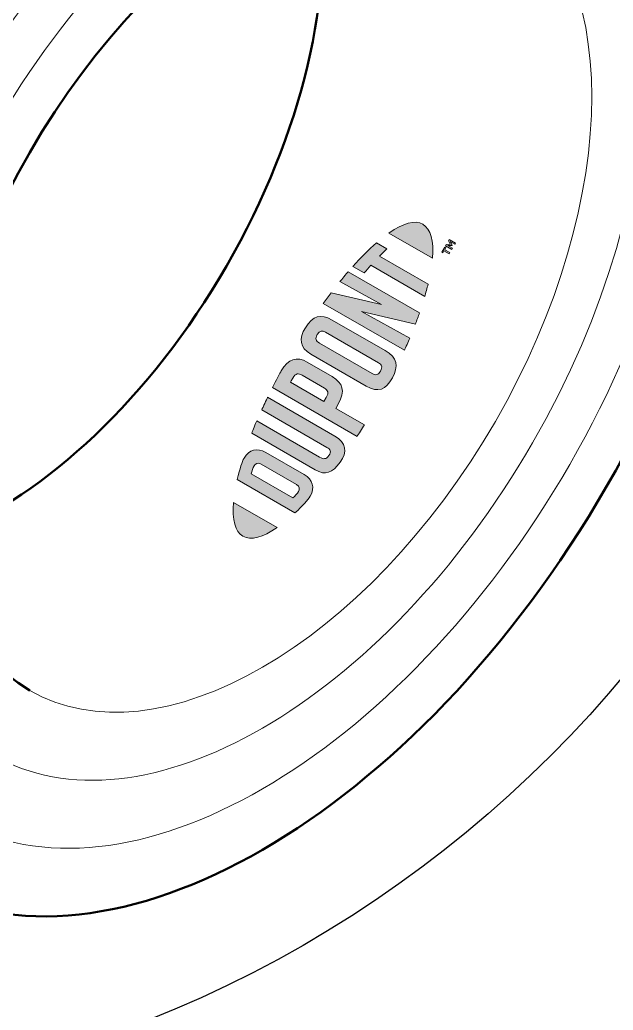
# Model space of a CAD drawing. Extents: x -1337 to 5791, y -3809 to 1769.
# Drawn here: x -798.9 to -761.7, y 444.2 to 506.4 of the extents above; entities that cross this region are included whole.
import ezdxf

# ---------------------------------------------------------------- set-up
doc = ezdxf.new("R2010")
doc.units = 0
doc.header["$MEASUREMENT"] = 0
for name, color, linetype, lineweight in [('G-ANNO-TTLB', 7, 'Continuous', 0), ('TYVEK', 7, 'Continuous', 0), ('X-REF - TRACED', 7, 'Continuous', 0)]:
    doc.layers.add(name, color=color, linetype=linetype, lineweight=lineweight)

# ---------------------------------------------------------------- blocks, each defined once
blk = doc.blocks.new('Block_684')
at = {"layer": 'X-REF - TRACED', "true_color": 0x17477e, "transparency": 33554687}
h = blk.add_hatch(color=156, dxfattribs=at)
h.dxf.hatch_style = 2
edge = h.paths.add_edge_path()
edge.add_spline(control_points=[(-773.615, 493.563), (-773.113, 493.273), (-772.925, 492.515), (-773.012, 491.433), (-773.012, 491.433), (-775.75, 493.013), (-775.75, 493.013), (-774.859, 493.631), (-774.111, 493.849), (-773.615, 493.563)], knot_values=[0, 0, 0, 0, 1, 1, 1, 2, 2, 2, 3, 3, 3, 3], degree=3, periodic=0)
h = blk.add_hatch(color=156, dxfattribs=at)
h.dxf.hatch_style = 2
edge = h.paths.add_edge_path()
edge.add_spline(control_points=[(-777.312, 490.504), (-777.173, 490.67), (-777.031, 490.831), (-776.89, 490.985), (-776.89, 490.985), (-773.5, 489.029), (-773.5, 489.029), (-773.444, 489.214), (-773.348, 489.563), (-773.291, 489.799), (-773.291, 489.799), (-776.344, 491.561), (-776.344, 491.561), (-776.181, 491.726), (-776.025, 491.88), (-775.881, 492.02), (-775.881, 492.02), (-776.535, 492.397), (-776.535, 492.397), (-777.023, 491.976), (-777.501, 491.496), (-778.021, 490.913), (-778.021, 490.913), (-777.312, 490.504), (-777.312, 490.504)], knot_values=[0, 0, 0, 0, 1, 1, 1, 2, 2, 2, 3, 3, 3, 4, 4, 4, 5, 5, 5, 6, 6, 6, 7, 7, 7, 8, 8, 8, 8], degree=3, periodic=0)
h = blk.add_hatch(color=156, dxfattribs=at)
h.dxf.hatch_style = 2
edge = h.paths.add_edge_path()
edge.add_spline(control_points=[(-772.197, 492.214), (-772.197, 492.214), (-772.15, 492.295), (-772.15, 492.295), (-772.15, 492.295), (-771.895, 492.306), (-771.895, 492.306), (-771.895, 492.306), (-772.013, 492.533), (-772.013, 492.533), (-772.013, 492.533), (-771.968, 492.611), (-771.968, 492.611), (-771.968, 492.611), (-771.573, 492.384), (-771.573, 492.384), (-771.573, 492.384), (-771.615, 492.311), (-771.615, 492.311), (-771.615, 492.311), (-771.896, 492.473), (-771.896, 492.473), (-771.896, 492.473), (-771.778, 492.242), (-771.778, 492.242), (-771.778, 492.242), (-771.782, 492.235), (-771.782, 492.235), (-771.782, 492.235), (-772.041, 492.222), (-772.041, 492.222), (-772.041, 492.222), (-771.76, 492.06), (-771.76, 492.06), (-771.76, 492.06), (-771.802, 491.987), (-771.802, 491.987), (-771.802, 491.987), (-772.197, 492.214), (-772.197, 492.214)], knot_values=[0, 0, 0, 0, 1, 1, 1, 2, 2, 2, 3, 3, 3, 4, 4, 4, 5, 5, 5, 6, 6, 6, 7, 7, 7, 8, 8, 8, 9, 9, 9, 10, 10, 10, 11, 11, 11, 12, 12, 12, 13, 13, 13, 13], degree=3, periodic=0)
edge = h.paths.add_edge_path()
edge.add_spline(control_points=[(-772.29, 491.893), (-772.29, 491.893), (-772.361, 491.771), (-772.361, 491.771), (-772.361, 491.771), (-772.43, 491.811), (-772.43, 491.811), (-772.43, 491.811), (-772.246, 492.13), (-772.246, 492.13), (-772.246, 492.13), (-772.177, 492.09), (-772.177, 492.09), (-772.177, 492.09), (-772.247, 491.968), (-772.247, 491.968), (-772.247, 491.968), (-771.921, 491.781), (-771.921, 491.781), (-771.921, 491.781), (-771.965, 491.705), (-771.965, 491.705), (-771.965, 491.705), (-772.29, 491.893), (-772.29, 491.893)], knot_values=[0, 0, 0, 0, 1, 1, 1, 2, 2, 2, 3, 3, 3, 4, 4, 4, 5, 5, 5, 6, 6, 6, 7, 7, 7, 8, 8, 8, 8], degree=3, periodic=0)
h = blk.add_hatch(color=156, dxfattribs=at)
h.dxf.hatch_style = 2
edge = h.paths.add_edge_path()
edge.add_spline(control_points=[(-776.205, 488.523), (-776.205, 488.523), (-779.384, 489.255), (-779.384, 489.255), (-779.544, 489.046), (-779.731, 488.792), (-779.872, 488.593), (-779.872, 488.593), (-774.774, 485.65), (-774.774, 485.65), (-774.703, 485.806), (-774.528, 486.206), (-774.441, 486.415), (-774.441, 486.415), (-777.479, 488.09), (-777.479, 488.09), (-777.479, 488.09), (-774.087, 487.3), (-774.087, 487.3), (-774.008, 487.503), (-773.899, 487.803), (-773.83, 488.001), (-773.83, 488.001), (-778.309, 490.587), (-778.309, 490.587), (-778.453, 490.422), (-778.706, 490.116), (-778.825, 489.967), (-778.825, 489.967), (-776.205, 488.523), (-776.205, 488.523)], knot_values=[0, 0, 0, 0, 1, 1, 1, 2, 2, 2, 3, 3, 3, 4, 4, 4, 5, 5, 5, 6, 6, 6, 7, 7, 7, 8, 8, 8, 9, 9, 9, 10, 10, 10, 10], degree=3, periodic=0)
h = blk.add_hatch(color=156, dxfattribs=at)
h.dxf.hatch_style = 2
edge = h.paths.add_edge_path()
edge.add_spline(control_points=[(-776.411, 484.875), (-776.201, 484.754), (-776.133, 484.621), (-776.278, 484.352), (-776.427, 484.076), (-776.586, 484.069), (-776.804, 484.195), (-776.804, 484.195), (-780.115, 486.107), (-780.115, 486.107), (-780.333, 486.232), (-780.411, 486.376), (-780.246, 486.643), (-780.086, 486.903), (-779.933, 486.908), (-779.723, 486.787), (-779.723, 486.787), (-776.411, 484.875), (-776.411, 484.875)], knot_values=[0, 0, 0, 0, 1, 1, 1, 2, 2, 2, 3, 3, 3, 4, 4, 4, 5, 5, 5, 6, 6, 6, 6], degree=3, periodic=0)
edge = h.paths.add_edge_path()
edge.add_spline(control_points=[(-780.988, 487.072), (-781.421, 486.399), (-781.354, 485.811), (-780.654, 485.407), (-780.654, 485.407), (-777.179, 483.401), (-777.179, 483.401), (-776.441, 482.975), (-775.921, 483.172), (-775.531, 483.921), (-775.15, 484.654), (-775.206, 485.184), (-775.991, 485.638), (-775.991, 485.638), (-779.309, 487.553), (-779.309, 487.553), (-780.057, 487.985), (-780.518, 487.802), (-780.988, 487.072)], knot_values=[0, 0, 0, 0, 1, 1, 1, 2, 2, 2, 3, 3, 3, 4, 4, 4, 5, 5, 5, 6, 6, 6, 6], degree=3, periodic=0)
h = blk.add_hatch(color=156, dxfattribs=at)
h.dxf.hatch_style = 2
edge = h.paths.add_edge_path()
edge.add_spline(control_points=[(-779.805, 483.28), (-779.577, 483.148), (-779.507, 483.001), (-779.682, 482.698), (-779.682, 482.698), (-779.832, 482.435), (-779.832, 482.435), (-779.832, 482.435), (-781.928, 483.646), (-781.928, 483.646), (-781.867, 483.766), (-781.833, 483.829), (-781.792, 483.899), (-781.603, 484.227), (-781.439, 484.223), (-781.206, 484.089), (-781.206, 484.089), (-779.805, 483.28), (-779.805, 483.28)], knot_values=[0, 0, 0, 0, 1, 1, 1, 2, 2, 2, 3, 3, 3, 4, 4, 4, 5, 5, 5, 6, 6, 6, 6], degree=3, periodic=0)
edge = h.paths.add_edge_path()
edge.add_spline(control_points=[(-782.509, 484.37), (-782.584, 484.241), (-782.841, 483.758), (-783.066, 483.308), (-783.066, 483.308), (-777.754, 480.241), (-777.754, 480.241), (-777.661, 480.384), (-777.416, 480.761), (-777.29, 480.967), (-777.29, 480.967), (-779.094, 482.009), (-779.094, 482.009), (-779.094, 482.009), (-778.926, 482.302), (-778.926, 482.302), (-778.477, 483.085), (-778.64, 483.612), (-779.314, 484.002), (-779.314, 484.002), (-780.88, 484.905), (-780.88, 484.905), (-781.54, 485.287), (-782.081, 485.112), (-782.509, 484.37)], knot_values=[0, 0, 0, 0, 1, 1, 1, 2, 2, 2, 3, 3, 3, 4, 4, 4, 5, 5, 5, 6, 6, 6, 7, 7, 7, 8, 8, 8, 8], degree=3, periodic=0)
h = blk.add_hatch(color=156, dxfattribs=at)
h.dxf.hatch_style = 2
edge = h.paths.add_edge_path()
edge.add_spline(control_points=[(-779.642, 479.559), (-779.432, 479.437), (-779.341, 479.288), (-779.524, 479.045), (-779.704, 478.806), (-779.852, 478.799), (-780.101, 478.943), (-780.101, 478.943), (-784.048, 481.222), (-784.048, 481.222), (-784.128, 481.04), (-784.295, 480.628), (-784.366, 480.452), (-784.366, 480.452), (-780.374, 478.147), (-780.374, 478.147), (-779.737, 477.779), (-779.31, 477.945), (-778.804, 478.629), (-778.34, 479.254), (-778.442, 479.861), (-779.149, 480.269), (-779.149, 480.269), (-783.366, 482.704), (-783.366, 482.704), (-783.439, 482.559), (-783.665, 482.078), (-783.735, 481.922), (-783.735, 481.922), (-779.642, 479.559), (-779.642, 479.559)], knot_values=[0, 0, 0, 0, 1, 1, 1, 2, 2, 2, 3, 3, 3, 4, 4, 4, 5, 5, 5, 6, 6, 6, 7, 7, 7, 8, 8, 8, 9, 9, 9, 10, 10, 10, 10], degree=3, periodic=0)
h = blk.add_hatch(color=156, dxfattribs=at)
h.dxf.hatch_style = 2
edge = h.paths.add_edge_path()
edge.add_spline(control_points=[(-781.557, 477.224), (-781.347, 477.103), (-781.35, 476.936), (-781.437, 476.785), (-781.505, 476.668), (-781.652, 476.512), (-781.778, 476.387), (-781.778, 476.387), (-784.394, 477.898), (-784.394, 477.898), (-784.347, 478.068), (-784.286, 478.274), (-784.218, 478.391), (-784.131, 478.542), (-783.988, 478.627), (-783.778, 478.506), (-783.778, 478.506), (-781.557, 477.224), (-781.557, 477.224)], knot_values=[0, 0, 0, 0, 1, 1, 1, 2, 2, 2, 3, 3, 3, 4, 4, 4, 5, 5, 5, 6, 6, 6, 6], degree=3, periodic=0)
edge = h.paths.add_edge_path()
edge.add_spline(control_points=[(-784.845, 478.885), (-784.982, 478.648), (-785.109, 478.265), (-785.275, 477.536), (-785.275, 477.536), (-781.649, 475.442), (-781.649, 475.442), (-781.17, 475.891), (-780.833, 476.252), (-780.696, 476.489), (-780.38, 477.036), (-780.537, 477.536), (-781.073, 477.846), (-781.073, 477.846), (-783.481, 479.236), (-783.481, 479.236), (-784.017, 479.546), (-784.529, 479.431), (-784.845, 478.885)], knot_values=[0, 0, 0, 0, 1, 1, 1, 2, 2, 2, 3, 3, 3, 4, 4, 4, 5, 5, 5, 6, 6, 6, 6], degree=3, periodic=0)
h = blk.add_hatch(color=156, dxfattribs=at)
h.dxf.hatch_style = 2
edge = h.paths.add_edge_path()
edge.add_spline(control_points=[(-784.919, 473.984), (-784.417, 473.695), (-783.667, 473.91), (-782.774, 474.526), (-782.774, 474.526), (-785.51, 476.106), (-785.51, 476.106), (-785.601, 475.027), (-785.415, 474.271), (-784.919, 473.984)], knot_values=[0, 0, 0, 0, 1, 1, 1, 2, 2, 2, 3, 3, 3, 3], degree=3, periodic=0)
at = {"layer": 'X-REF - TRACED'}
for points, knots in [([(-773.615, 493.563), (-773.113, 493.273), (-772.925, 492.515), (-773.012, 491.433), (-773.012, 491.433), (-775.75, 493.013), (-775.75, 493.013), (-774.859, 493.631), (-774.111, 493.849), (-773.615, 493.563)], [0, 0, 0, 0, 1, 1, 1, 2, 2, 2, 3, 3, 3, 3]), ([(-777.312, 490.504), (-777.173, 490.67), (-777.031, 490.831), (-776.89, 490.985), (-776.89, 490.985), (-773.5, 489.029), (-773.5, 489.029), (-773.444, 489.214), (-773.348, 489.563), (-773.291, 489.799), (-773.291, 489.799), (-776.344, 491.561), (-776.344, 491.561), (-776.181, 491.726), (-776.025, 491.88), (-775.881, 492.02), (-775.881, 492.02), (-776.535, 492.397), (-776.535, 492.397), (-777.023, 491.976), (-777.501, 491.496), (-778.021, 490.913), (-778.021, 490.913), (-777.312, 490.504), (-777.312, 490.504)], [0, 0, 0, 0, 1, 1, 1, 2, 2, 2, 3, 3, 3, 4, 4, 4, 5, 5, 5, 6, 6, 6, 7, 7, 7, 8, 8, 8, 8]), ([(-772.197, 492.214), (-772.197, 492.214), (-772.15, 492.295), (-772.15, 492.295), (-772.15, 492.295), (-771.895, 492.306), (-771.895, 492.306), (-771.895, 492.306), (-772.013, 492.533), (-772.013, 492.533), (-772.013, 492.533), (-771.968, 492.611), (-771.968, 492.611), (-771.968, 492.611), (-771.573, 492.384), (-771.573, 492.384), (-771.573, 492.384), (-771.615, 492.311), (-771.615, 492.311), (-771.615, 492.311), (-771.896, 492.473), (-771.896, 492.473), (-771.896, 492.473), (-771.778, 492.242), (-771.778, 492.242), (-771.778, 492.242), (-771.782, 492.235), (-771.782, 492.235), (-771.782, 492.235), (-772.041, 492.222), (-772.041, 492.222), (-772.041, 492.222), (-771.76, 492.06), (-771.76, 492.06), (-771.76, 492.06), (-771.802, 491.987), (-771.802, 491.987), (-771.802, 491.987), (-772.197, 492.214), (-772.197, 492.214)], [0, 0, 0, 0, 1, 1, 1, 2, 2, 2, 3, 3, 3, 4, 4, 4, 5, 5, 5, 6, 6, 6, 7, 7, 7, 8, 8, 8, 9, 9, 9, 10, 10, 10, 11, 11, 11, 12, 12, 12, 13, 13, 13, 13]), ([(-772.29, 491.893), (-772.29, 491.893), (-772.361, 491.771), (-772.361, 491.771), (-772.361, 491.771), (-772.43, 491.811), (-772.43, 491.811), (-772.43, 491.811), (-772.246, 492.13), (-772.246, 492.13), (-772.246, 492.13), (-772.177, 492.09), (-772.177, 492.09), (-772.177, 492.09), (-772.247, 491.968), (-772.247, 491.968), (-772.247, 491.968), (-771.921, 491.781), (-771.921, 491.781), (-771.921, 491.781), (-771.965, 491.705), (-771.965, 491.705), (-771.965, 491.705), (-772.29, 491.893), (-772.29, 491.893)], [0, 0, 0, 0, 1, 1, 1, 2, 2, 2, 3, 3, 3, 4, 4, 4, 5, 5, 5, 6, 6, 6, 7, 7, 7, 8, 8, 8, 8]), ([(-776.205, 488.523), (-776.205, 488.523), (-779.384, 489.255), (-779.384, 489.255), (-779.544, 489.046), (-779.731, 488.792), (-779.872, 488.593), (-779.872, 488.593), (-774.774, 485.65), (-774.774, 485.65), (-774.703, 485.806), (-774.528, 486.206), (-774.441, 486.415), (-774.441, 486.415), (-777.479, 488.09), (-777.479, 488.09), (-777.479, 488.09), (-774.087, 487.3), (-774.087, 487.3), (-774.008, 487.503), (-773.899, 487.803), (-773.83, 488.001), (-773.83, 488.001), (-778.309, 490.587), (-778.309, 490.587), (-778.453, 490.422), (-778.706, 490.116), (-778.825, 489.967), (-778.825, 489.967), (-776.205, 488.523), (-776.205, 488.523)], [0, 0, 0, 0, 1, 1, 1, 2, 2, 2, 3, 3, 3, 4, 4, 4, 5, 5, 5, 6, 6, 6, 7, 7, 7, 8, 8, 8, 9, 9, 9, 10, 10, 10, 10]), ([(-780.988, 487.072), (-781.421, 486.399), (-781.354, 485.811), (-780.654, 485.407), (-780.654, 485.407), (-777.179, 483.401), (-777.179, 483.401), (-776.441, 482.975), (-775.921, 483.172), (-775.531, 483.921), (-775.15, 484.654), (-775.206, 485.184), (-775.991, 485.638), (-775.991, 485.638), (-779.309, 487.553), (-779.309, 487.553), (-780.057, 487.985), (-780.518, 487.802), (-780.988, 487.072)], [0, 0, 0, 0, 1, 1, 1, 2, 2, 2, 3, 3, 3, 4, 4, 4, 5, 5, 5, 6, 6, 6, 6]), ([(-776.411, 484.875), (-776.201, 484.754), (-776.133, 484.621), (-776.278, 484.352), (-776.427, 484.076), (-776.586, 484.069), (-776.804, 484.195), (-776.804, 484.195), (-780.115, 486.107), (-780.115, 486.107), (-780.333, 486.232), (-780.411, 486.376), (-780.246, 486.643), (-780.086, 486.903), (-779.933, 486.908), (-779.723, 486.787), (-779.723, 486.787), (-776.411, 484.875), (-776.411, 484.875)], [0, 0, 0, 0, 1, 1, 1, 2, 2, 2, 3, 3, 3, 4, 4, 4, 5, 5, 5, 6, 6, 6, 6]), ([(-782.509, 484.37), (-782.584, 484.241), (-782.841, 483.758), (-783.066, 483.308), (-783.066, 483.308), (-777.754, 480.241), (-777.754, 480.241), (-777.661, 480.384), (-777.416, 480.761), (-777.29, 480.967), (-777.29, 480.967), (-779.094, 482.009), (-779.094, 482.009), (-779.094, 482.009), (-778.926, 482.302), (-778.926, 482.302), (-778.477, 483.085), (-778.64, 483.612), (-779.314, 484.002), (-779.314, 484.002), (-780.88, 484.905), (-780.88, 484.905), (-781.54, 485.287), (-782.081, 485.112), (-782.509, 484.37)], [0, 0, 0, 0, 1, 1, 1, 2, 2, 2, 3, 3, 3, 4, 4, 4, 5, 5, 5, 6, 6, 6, 7, 7, 7, 8, 8, 8, 8]), ([(-779.805, 483.28), (-779.577, 483.148), (-779.507, 483.001), (-779.682, 482.698), (-779.682, 482.698), (-779.832, 482.435), (-779.832, 482.435), (-779.832, 482.435), (-781.928, 483.646), (-781.928, 483.646), (-781.867, 483.766), (-781.833, 483.829), (-781.792, 483.899), (-781.603, 484.227), (-781.439, 484.223), (-781.206, 484.089), (-781.206, 484.089), (-779.805, 483.28), (-779.805, 483.28)], [0, 0, 0, 0, 1, 1, 1, 2, 2, 2, 3, 3, 3, 4, 4, 4, 5, 5, 5, 6, 6, 6, 6]), ([(-779.642, 479.559), (-779.432, 479.437), (-779.341, 479.288), (-779.524, 479.045), (-779.704, 478.806), (-779.852, 478.799), (-780.101, 478.943), (-780.101, 478.943), (-784.048, 481.222), (-784.048, 481.222), (-784.128, 481.04), (-784.295, 480.628), (-784.366, 480.452), (-784.366, 480.452), (-780.374, 478.147), (-780.374, 478.147), (-779.737, 477.779), (-779.31, 477.945), (-778.804, 478.629), (-778.34, 479.254), (-778.442, 479.861), (-779.149, 480.269), (-779.149, 480.269), (-783.366, 482.704), (-783.366, 482.704), (-783.439, 482.559), (-783.665, 482.078), (-783.735, 481.922), (-783.735, 481.922), (-779.642, 479.559), (-779.642, 479.559)], [0, 0, 0, 0, 1, 1, 1, 2, 2, 2, 3, 3, 3, 4, 4, 4, 5, 5, 5, 6, 6, 6, 7, 7, 7, 8, 8, 8, 9, 9, 9, 10, 10, 10, 10]), ([(-784.845, 478.885), (-784.982, 478.648), (-785.109, 478.265), (-785.275, 477.536), (-785.275, 477.536), (-781.649, 475.442), (-781.649, 475.442), (-781.17, 475.891), (-780.833, 476.252), (-780.696, 476.489), (-780.38, 477.036), (-780.537, 477.536), (-781.073, 477.846), (-781.073, 477.846), (-783.481, 479.236), (-783.481, 479.236), (-784.017, 479.546), (-784.529, 479.431), (-784.845, 478.885)], [0, 0, 0, 0, 1, 1, 1, 2, 2, 2, 3, 3, 3, 4, 4, 4, 5, 5, 5, 6, 6, 6, 6]), ([(-781.557, 477.224), (-781.347, 477.103), (-781.35, 476.936), (-781.437, 476.785), (-781.505, 476.668), (-781.652, 476.512), (-781.778, 476.387), (-781.778, 476.387), (-784.394, 477.898), (-784.394, 477.898), (-784.347, 478.068), (-784.286, 478.274), (-784.218, 478.391), (-784.131, 478.542), (-783.988, 478.627), (-783.778, 478.506), (-783.778, 478.506), (-781.557, 477.224), (-781.557, 477.224)], [0, 0, 0, 0, 1, 1, 1, 2, 2, 2, 3, 3, 3, 4, 4, 4, 5, 5, 5, 6, 6, 6, 6]), ([(-784.919, 473.984), (-784.417, 473.695), (-783.667, 473.91), (-782.774, 474.526), (-782.774, 474.526), (-785.51, 476.106), (-785.51, 476.106), (-785.601, 475.027), (-785.415, 474.271), (-784.919, 473.984)], [0, 0, 0, 0, 1, 1, 1, 2, 2, 2, 3, 3, 3, 3])]:
    blk.add_open_spline(points, degree=3, knots=knots, dxfattribs=at)
blk = doc.blocks.new('Block_673')
at = {"layer": 'X-REF - TRACED', "color": 250, "lineweight": 50, "true_color": 0x231f20}
for points, knots in [([(-805.329, 452.16), (-793.378, 445.257), (-774.012, 456.446), (-762.056, 477.14), (-750.115, 497.835), (-750.11, 520.208), (-762.061, 527.111), (-762.061, 527.111), (-785.452, 540.617), (-785.452, 540.617), (-797.399, 547.51), (-816.774, 536.321), (-828.721, 515.631), (-840.672, 494.937), (-840.672, 472.568), (-828.721, 465.665), (-828.721, 465.665), (-805.329, 452.16), (-805.329, 452.16)], [0, 0, 0, 0, 1, 1, 1, 2, 2, 2, 3, 3, 3, 4, 4, 4, 5, 5, 5, 6, 6, 6, 6]), ([(-769.07, 514.959), (-777.146, 519.617), (-790.24, 512.057), (-798.311, 498.075), (-806.387, 484.094), (-806.387, 468.974), (-798.311, 464.307)], [0, 0, 0, 0, 1, 1, 1, 2, 2, 2, 2]), ([(-803.54, 474.037), (-797.308, 476.599), (-790.746, 482.635), (-785.954, 490.936), (-781.111, 499.323), (-779.171, 508.111), (-780.139, 514.819)], [0, 0, 0, 0, 1, 1, 1, 2, 2, 2, 2])]:
    blk.add_open_spline(points, degree=3, knots=knots, dxfattribs=at)
at = {"layer": 'X-REF - TRACED', "color": 250, "lineweight": 20, "true_color": 0x231f20}
for points, knots in [([(-762.061, 527.111), (-774.007, 533.999), (-793.383, 522.815), (-805.329, 502.126), (-817.276, 481.432), (-817.276, 459.058), (-805.329, 452.16)], [0, 0, 0, 0, 1, 1, 1, 2, 2, 2, 2]), ([(-764.397, 523.051), (-775.05, 529.207), (-792.331, 519.231), (-802.988, 500.772), (-813.641, 482.314), (-813.641, 462.362), (-802.988, 456.206), (-792.331, 450.059), (-775.05, 460.036), (-764.392, 478.494), (-753.734, 496.947), (-753.734, 516.9), (-764.397, 523.051)], [0, 0, 0, 0, 1, 1, 1, 2, 2, 2, 3, 3, 3, 4, 4, 4, 4]), ([(-766.728, 519.01), (-776.093, 524.414), (-791.283, 515.641), (-800.652, 499.424), (-810.012, 483.206), (-810.012, 465.665), (-800.647, 460.256), (-791.283, 454.852), (-776.098, 463.62), (-766.728, 479.837), (-757.369, 496.06), (-757.364, 513.601), (-766.728, 519.01)], [0, 0, 0, 0, 1, 1, 1, 2, 2, 2, 3, 3, 3, 4, 4, 4, 4]), ([(-798.311, 464.307), (-790.235, 459.644), (-777.141, 467.204), (-769.064, 481.191), (-760.993, 495.178), (-760.993, 510.297), (-769.07, 514.959)], [0, 0, 0, 0, 1, 1, 1, 2, 2, 2, 2])]:
    blk.add_open_spline(points, degree=3, knots=knots, dxfattribs=at)
at = {"layer": 'X-REF - TRACED'}
blk.add_blockref('Block_684', (0, 0), dxfattribs=at)

msp = doc.modelspace()

# ---------------------------------------------------------------- hatches: boundary and pattern name
at = {"layer": 'G-ANNO-TTLB', "true_color": 0xff00ff, "transparency": 33554687}
h = msp.add_hatch(color=6, dxfattribs=at)
edge = h.paths.add_edge_path()
edge.add_spline(control_points=[(1773.018, -796.5), (1773.018, -796.5), (-1156.5, -796.5), (-1156.5, -796.5), (-1156.5, -796.5), (-1156.5, 1660.5), (-1156.5, 1660.5), (-1156.5, 1660.5), (1773.018, 1660.5), (1773.018, 1660.5), (1773.018, 1660.5), (1773.018, -796.5), (1773.018, -796.5)], knot_values=[0, 0, 0, 0, 1, 1, 1, 2, 2, 2, 3, 3, 3, 4, 4, 4, 4], degree=3, periodic=0)
edge = h.paths.add_edge_path()
edge.add_spline(control_points=[(-1147.5, 1651.5), (-1147.5, 1651.5), (-1147.5, -787.5), (-1147.5, -787.5), (-1147.5, -787.5), (1764.018, -787.5), (1764.018, -787.5), (1764.018, -787.5), (1764.018, 1651.5), (1764.018, 1651.5), (1764.018, 1651.5), (-1147.5, 1651.5), (-1147.5, 1651.5)], knot_values=[0, 0, 0, 0, 1, 1, 1, 2, 2, 2, 3, 3, 3, 4, 4, 4, 4], degree=3, periodic=0)
edge.add_line((-1147.5, 1651.5), (-1147.5, 1651.5))

# ---------------------------------------------------------------- linework, layer by layer
at = {"layer": 'G-ANNO-TTLB'}
for points in [[(1773.018, -796.5), (1773.018, -796.5), (-1156.5, -796.5), (-1156.5, -796.5), (-1156.5, -796.5), (-1156.5, 1660.5), (-1156.5, 1660.5), (-1156.5, 1660.5), (1773.018, 1660.5), (1773.018, 1660.5), (1773.018, 1660.5), (1773.018, -796.5), (1773.018, -796.5)], [(-1147.5, 1651.5), (-1147.5, 1651.5), (-1147.5, -787.5), (-1147.5, -787.5), (-1147.5, -787.5), (1764.018, -787.5), (1764.018, -787.5), (1764.018, -787.5), (1764.018, 1651.5), (1764.018, 1651.5), (1764.018, 1651.5), (-1147.5, 1651.5), (-1147.5, 1651.5)]]:
    msp.add_open_spline(points, degree=3, knots=[0, 0, 0, 0, 1, 1, 1, 2, 2, 2, 3, 3, 3, 4, 4, 4, 4], dxfattribs=at)
at = {"layer": 'TYVEK', "color": 18, "lineweight": 25, "true_color": 0x000000}
msp.add_circle((-818.096, 512.701), 74.245, dxfattribs=at)

# ---------------------------------------------------------------- block references
at = {"layer": 'X-REF - TRACED'}
msp.add_blockref('Block_673', (0, 0), dxfattribs=at)

doc.saveas('drawing.dxf')
